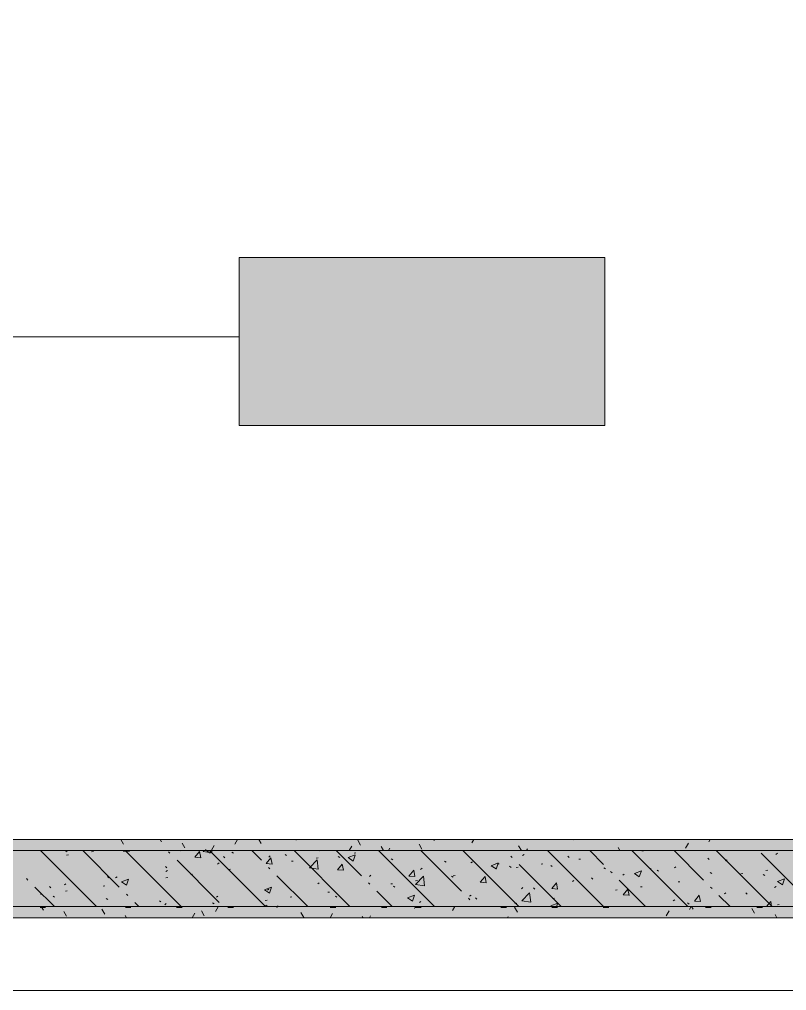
# Model space of a CAD drawing. Header units: millimetres. Extents: x -3817 to 677485, y -22715 to 103890.
# Drawn here: x 81436 to 82806, y 16911 to 18646 of the extents above; entities that cross this region are included whole.
import ezdxf

# ---------------------------------------------------------------- set-up
doc = ezdxf.new("R2010")
doc.units = ezdxf.units.MM
doc.layers.add('PDF _Геометрия', color=7, linetype='Continuous', true_color=0x1d1d1d)
doc.layers.add('PDF _Сплошная заливка', color=7, linetype='Continuous', true_color=0xffffff)

msp = doc.modelspace()

# ---------------------------------------------------------------- hatches: boundary and pattern name
at = {"layer": 'PDF _Сплошная заливка', "transparency": 33554559}
for points in [[(83173.3, 17161.4), (83173.3, 17181.3), (81413.3, 17181.3), (81413.3, 17161.4), (83049.3, 17161.4)], [(83049.3, 17061.3), (84441.7, 17061.3), (84441.7, 17161.4), (81293.3, 17161.4), (81293.3, 17061.3)], [(85153.3, 17041.3), (85213.3, 17041.3), (85213.3, 17061.3), (81273.3, 17061.3), (81273.3, 17041.3), (83049.3, 17041.3)]]:
    msp.add_hatch(color=256, dxfattribs=at).paths.add_polyline_path(points)

# ---------------------------------------------------------------- linework, layer by layer
at = {"layer": 'PDF _Геометрия', "color": 9, "lineweight": 9, "true_color": 0xc0c0c0}
msp.add_lwpolyline([(83103.3, 22091.3), (83173.3, 22091.3), (83173.3, 17161.4), (81393.3, 17161.4), (81393.3, 19061.3), (81393.3, 19161.3), (81393.3, 17161.4), (81413.3, 17161.4), (83173.3, 17161.4), (83173.3, 17181.3), (83173.3, 22091.3), (83153.3, 22091.3)], close=True, dxfattribs=at)
for points in [[(79323.3, 17461.3), (81293.3, 17461.3), (81293.3, 17161.4), (81293.3, 17061.3), (84441.7, 17061.3), (84441.7, 17161.4), (83273.3, 17161.4), (83273.3, 19291.3), (84723.3, 19291.3), (84723.3, 17561.3)], [(85213.3, 17061.3), (81293.3, 17061.3), (81293.3, 17461.3), (81273.3, 17461.3), (79323.3, 17461.3), (79323.3, 17441.3), (79323.3, 17061.3), (78923.1, 17061.3)], [(81273.3, 17061.3), (81273.3, 17041.3), (85213.3, 17041.3), (85233.3, 17041.3)]]:
    msp.add_lwpolyline(points, dxfattribs=at)
at = {"layer": 'PDF _Геометрия', "color": 7, "lineweight": 9}
msp.add_lwpolyline([(82481.3, 18220.6), (81828.2, 18220.6), (81828.2, 17920.6), (82481.3, 17920.6)], close=True, dxfattribs=at)
for points in [[(81417.3, 18078.7), (81828.2, 18078.7)], [(83153.3, 17181.3), (81421.3, 17181.3)]]:
    msp.add_lwpolyline(points, dxfattribs=at)
at = {"layer": 'PDF _Геометрия', "color": 253, "lineweight": 9, "true_color": 0x9b9b9b}
for points in [[(81621.5, 17173), (81616.7, 17181.3)], [(81689.6, 17177.1), (81687.1, 17181.3)], [(81731.2, 17166), (81726.2, 17174.7)], [(81783.6, 17170.6), (81778.6, 17161.9)], [(81825, 17181.3), (81820.2, 17173.1)], [(81867.3, 17174.1), (81863.1, 17181.3)], [(81930.6, 17181.3), (81929.9, 17180.2)], [(82029.4, 17169.5), (82024.6, 17161.4)], [(82045, 17171.1), (82039.9, 17179.8)], [(82154.6, 17164.1), (82149.6, 17172.8)], [(82176.9, 17181.3), (82175.6, 17179.1)], [(82247.3, 17181.3), (82243.7, 17175)], [(82332.2, 17161.4), (82327.3, 17169.8)], [(82426.8, 17180.4), (82426.2, 17181.3)], [(82630.5, 17174.4), (82625.5, 17165.7)], [(82669.7, 17181.3), (82667.1, 17176.9)], [(81769.1, 17161.4), (81767.8, 17163.5)], [(82085.8, 17161.4), (82081.6, 17168.7)], [(82097.4, 17165.5), (82095, 17161.4)], [(82191.4, 17161.4), (82191.3, 17161.6)], [(82343.1, 17164.4), (82341.4, 17161.4)], [(82508.2, 17161.4), (82505, 17166.8)], [(81472.5, 17059.9), (81482.5, 17059.9)], [(81478.4, 17055.2), (81474.8, 17061.3)], [(81520, 17044), (81515, 17052.7)], [(81588.1, 17048.1), (81583, 17056.8)], [(81624.9, 17059.9), (81634.9, 17059.9)], [(81716.3, 17059.9), (81726.4, 17059.9)], [(81749.1, 17049.8), (81744.2, 17041.3)], [(81765.8, 17045.1), (81760.7, 17053.8)], [(81790.7, 17061), (81785.7, 17052.3)], [(81807.7, 17059.9), (81817.8, 17059.9)], [(81896.5, 17061.3), (81895.3, 17059.3)], [(81943.5, 17042.1), (81938.4, 17050.8)], [(81994.8, 17048.7), (81990.5, 17041.3)], [(81990.6, 17059.9), (82000.7, 17059.9)], [(82082.1, 17059.9), (82092.1, 17059.9)], [(82142.9, 17061.3), (82141.1, 17058.2)], [(82143, 17059.9), (82153.1, 17059.9)], [(82213.3, 17061.3), (82209.1, 17054.2)], [(82295.4, 17059.9), (82305.5, 17059.9)], [(82325.3, 17051.4), (82320.2, 17060.1)], [(82386.9, 17059.9), (82396.9, 17059.9)], [(82478.3, 17059.9), (82488.4, 17059.9)], [(82595.9, 17053.6), (82590.9, 17044.9)], [(82635.6, 17061.3), (82632.5, 17056.1)], [(82639, 17056.6), (82636.3, 17061.3)], [(82661.2, 17059.9), (82671.2, 17059.9)], [(82707.1, 17060.7), (82706.7, 17061.3)], [(82748.7, 17049.5), (82743.7, 17058.2)], [(82752.6, 17059.9), (82762.7, 17059.9)], [(81627.2, 17041.3), (81624.7, 17045.7)], [(82049.5, 17041.3), (82048.1, 17043.8)], [(82062.8, 17044.6), (82060.9, 17041.3)], [(82308.6, 17043.5), (82307.3, 17041.3)], [(82788.6, 17041.3), (82785.3, 17047.1)], [(82800, 17041.4), (82800, 17041.3)]]:
    msp.add_lwpolyline(points, dxfattribs=at)
at = {"layer": 'PDF _Геометрия', "color": 252, "lineweight": 9, "true_color": 0x878787}
for points in [[(81573.5, 17061.3), (81473.5, 17161.4)], [(81518.3, 17159.2), (81521, 17161.2)], [(81519.9, 17153.4), (81523.3, 17153.8)], [(81614.1, 17096.2), (81549, 17161.4)], [(81564.4, 17159.3), (81567.8, 17159.7)], [(81631.9, 17159.6), (81621.2, 17160.5), (81621.9, 17161.4)], [(81724.4, 17061.3), (81624.4, 17161.4)], [(81631.9, 17159.5), (81631.5, 17161.4)], [(81704.6, 17156.6), (81702.1, 17159.1)], [(81722.3, 17161.4), (81723.1, 17160.8)], [(81759.4, 17148.5), (81748.8, 17149.4), (81757.3, 17159.6)], [(81759.4, 17148.4), (81757.3, 17159.5)], [(81779.6, 17157.4), (81763.8, 17159.9), (81765.2, 17161.4)], [(81769.8, 17161.4), (81776.3, 17156.9)], [(81875.2, 17061.3), (81775.2, 17161.4)], [(81776.3, 17156.9), (81777.8, 17161.4)], [(81779.6, 17157.4), (81779.2, 17161.4)], [(81815.2, 17158.6), (81818, 17156.8)], [(81868, 17144), (81850.7, 17161.4)], [(81910.1, 17154.6), (81912.9, 17152.8)], [(82026.1, 17061.3), (81926.1, 17161.4)], [(81970.7, 17161.2), (81971, 17161.4)], [(82046.6, 17116.4), (82001.6, 17161.4)], [(82031.9, 17142.7), (82023, 17148.7), (82035.5, 17153.5)], [(82031.9, 17142.6), (82035.5, 17153.4)], [(82033.3, 17157), (82036.6, 17157.4)], [(82177, 17061.3), (82077, 17161.4)], [(82225.1, 17088.7), (82152.4, 17161.4)], [(82327.8, 17061.3), (82227.8, 17161.4)], [(82334.3, 17152.5), (82337, 17154.6)], [(82478.7, 17061.3), (82378.7, 17161.4)], [(82479.1, 17136.5), (82454.2, 17161.4)], [(82629.6, 17061.3), (82529.6, 17161.4)], [(82547.1, 17160.7), (82550.4, 17161.1)], [(82657.6, 17108.8), (82605.1, 17161.4)], [(82780.4, 17061.3), (82680.4, 17161.4)], [(82836.1, 17081.2), (82760.7, 17156.6)], [(82786.7, 17154.5), (82789.4, 17156.5)], [(81792.6, 17068.6), (81717.2, 17144)], [(81789.6, 17137.3), (81792.3, 17139.3)], [(81800.2, 17150.7), (81802.7, 17148.5)], [(81886.9, 17137.3), (81876.3, 17138.2), (81884.9, 17148.4)], [(81880.9, 17149.8), (81883.6, 17151.8)], [(81886.9, 17137.2), (81884.9, 17148.4)], [(81921.4, 17142.3), (81924.8, 17142.7)], [(81969.4, 17128), (81953.5, 17130.5), (81967.4, 17144.9)], [(81965.9, 17148.1), (81969.3, 17148.6)], [(81969.4, 17127.9), (81967.4, 17144.8)], [(82014.4, 17126.1), (82003.8, 17127.1), (82012.4, 17137.3)], [(82005, 17150.6), (82007.8, 17148.8)], [(82014.5, 17126.1), (82012.4, 17137.2)], [(82099.9, 17146.6), (82102.7, 17144.8)], [(82194.8, 17142.6), (82197.7, 17140.8)], [(82242, 17139.2), (82244.7, 17141.2)], [(82287.4, 17128.5), (82278.5, 17134.4), (82291, 17139.2)], [(82287.4, 17128.4), (82291, 17139.1)], [(82289.7, 17138.6), (82292.6, 17136.8)], [(82315.6, 17149), (82313.1, 17151.6)], [(82403.3, 17061.3), (82328.2, 17136.5)], [(82367.4, 17137), (82370.8, 17137.5)], [(82415, 17151.4), (82417.5, 17149.2)], [(82434.8, 17145.9), (82438.1, 17146.3)], [(82665, 17148), (82667.5, 17145.7)], [(82696.9, 17143.1), (82699.6, 17145.1)], [(81696.5, 17132.9), (81699, 17130.7)], [(81697.3, 17123.9), (81699.9, 17126)], [(81741.8, 17118.6), (81745.1, 17119.1)], [(81809.1, 17127.5), (81812.5, 17127.9)], [(81883.1, 17128.9), (81880.6, 17131.4)], [(82060.9, 17115.3), (82063.6, 17117.3)], [(82142, 17115), (82131.3, 17115.9), (82139.9, 17126.1)], [(82142, 17114.9), (82139.9, 17126.1)], [(82152.2, 17127.8), (82154.9, 17129.9)], [(82311.3, 17133.6), (82313.8, 17131.4)], [(82322.9, 17131.2), (82326.3, 17131.6)], [(82384.7, 17134.6), (82387.5, 17132.8)], [(82479.6, 17130.5), (82482.4, 17128.7)], [(82494.1, 17121.4), (82491.6, 17123.9)], [(82513.3, 17117.2), (82515.9, 17119.3)], [(82542.9, 17114.2), (82534.1, 17120.2), (82546.5, 17125)], [(82542.9, 17114.2), (82546.5, 17124.9)], [(82561.3, 17130.2), (82563.8, 17127.9)], [(82574.5, 17126.5), (82577.3, 17124.7)], [(82605.6, 17130.6), (82608.3, 17132.6)], [(82669.4, 17122.5), (82672.2, 17120.7)], [(82724.4, 17120.1), (82727.8, 17120.5)], [(82764.3, 17118.5), (82767.1, 17116.7)], [(82768.9, 17125.9), (82772.3, 17126.4)], [(81450.6, 17108.8), (81448.1, 17111.3)], [(81516.2, 17100), (81518.8, 17102.1)], [(81592.8, 17115.1), (81595.3, 17112.9)], [(81607.5, 17112.5), (81610.1, 17114.6)], [(81626.9, 17099.6), (81618.1, 17105.6), (81630.5, 17110.3)], [(81627, 17099.5), (81630.6, 17110.3)], [(81697.3, 17112.8), (81700.6, 17113.2)], [(81950.7, 17061.3), (81895.7, 17116.4)], [(81968.6, 17102), (81971.2, 17104)], [(82061.7, 17101.3), (82059.1, 17103.8)], [(82098.8, 17101.7), (82102.1, 17102.1)], [(82159.1, 17098.6), (82143.3, 17101), (82157.2, 17115.5)], [(82143.3, 17107.5), (82146.6, 17108)], [(82159.1, 17098.5), (82157.2, 17115.4)], [(82207.6, 17115.8), (82210.1, 17113.6)], [(82210.6, 17116.4), (82214, 17116.8)], [(82269.5, 17103.8), (82258.9, 17104.8), (82267.4, 17115)], [(82269.5, 17103.8), (82267.5, 17114.9)], [(82397, 17092.7), (82386.4, 17093.6), (82395, 17103.8)], [(82397, 17092.6), (82395, 17103.7)], [(82423.5, 17105.9), (82426.1, 17107.9)], [(82457.6, 17112.4), (82460.1, 17110.1)], [(82554.2, 17061.3), (82506.7, 17108.8)], [(82612.1, 17105.3), (82615.5, 17105.7)], [(82798.4, 17100), (82789.6, 17106), (82802, 17110.7)], [(82798.4, 17099.9), (82802, 17110.7)], [(81498.1, 17061.3), (81463.2, 17096.2)], [(81473.2, 17083.3), (81476.5, 17083.7)], [(81489.1, 17097.3), (81491.6, 17095.1)], [(81517.7, 17089.1), (81521, 17089.6)], [(81585, 17098), (81588.3, 17098.4)], [(81629.2, 17081.2), (81626.7, 17083.7)], [(81882.5, 17085.4), (81873.6, 17091.3), (81886.1, 17096.1)], [(81878.7, 17090.6), (81881.4, 17092.6)], [(81882.5, 17085.3), (81886.1, 17096)], [(81986.5, 17086.9), (81989.8, 17087.3)], [(82101.6, 17061.3), (82074.2, 17088.7)], [(82103.9, 17098), (82106.4, 17095.8)], [(82332.2, 17093.3), (82334.8, 17095.4)], [(82348.9, 17069.1), (82333.1, 17071.6), (82346.9, 17086)], [(82348.9, 17069.1), (82346.9, 17086)], [(82353.9, 17094.6), (82356.4, 17092.3)], [(82500.3, 17090.6), (82503.6, 17091)], [(82524.6, 17081.5), (82513.9, 17082.4), (82522.5, 17092.7)], [(82524.6, 17081.4), (82522.5, 17092.6)], [(82544.8, 17096.4), (82548.1, 17096.9)], [(82672.7, 17093.7), (82670.2, 17096.2)], [(82694.8, 17083.9), (82697.4, 17085.9)], [(82732.9, 17085.8), (82735.4, 17083.5)], [(82784.6, 17095.3), (82787.2, 17097.3)], [(81495.8, 17079.8), (81498.6, 17078)], [(81590.7, 17075.8), (81593.6, 17074)], [(81649, 17061.3), (81641.7, 17068.6)], [(81685.6, 17071.8), (81688.5, 17070)], [(81695.1, 17064.7), (81697.8, 17066.8)], [(81780.6, 17067.8), (81783.4, 17066)], [(81787.5, 17078.1), (81790.1, 17080.1)], [(81874.7, 17072.2), (81878, 17072.6)], [(81919.2, 17078), (81922.5, 17078.5)], [(82000.3, 17080.2), (82002.7, 17078)], [(82138, 17071.1), (82129.1, 17077.1), (82141.6, 17081.9)], [(82138, 17071.1), (82141.6, 17081.8)], [(82150, 17068.6), (82152.7, 17070.7)], [(82240.2, 17073.6), (82237.7, 17076.1)], [(82239.8, 17080), (82242.5, 17082)], [(82250.2, 17076.8), (82252.7, 17074.5)], [(82320.7, 17066.9), (82324, 17067.3)], [(82386.9, 17061.3), (82384.7, 17062.9), (82397.1, 17067.6)], [(82388, 17075.8), (82391.3, 17076.2)], [(82395, 17061.3), (82397.1, 17067.6)], [(82603.5, 17071.4), (82606.1, 17073.4)], [(82629.2, 17068), (82631.7, 17065.7)], [(82652.1, 17070.4), (82641.5, 17071.3), (82650, 17081.5)], [(82652.1, 17070.3), (82650, 17081.4)], [(82705.1, 17061.3), (82685.2, 17081.2)], [(82770, 17061.3), (82777.6, 17070.3)], [(82779.2, 17061.3), (82777.6, 17070.3)], [(81875.5, 17063.7), (81878.3, 17061.9)], [(81896.6, 17062.4), (81897.7, 17061.3)], [(82278.5, 17061.3), (82279.5, 17061.5)], [(82789.5, 17064.7), (82792.8, 17065.1)]]:
    msp.add_lwpolyline(points, dxfattribs=at)
at = {"layer": 'PDF _Геометрия', "color": 253, "lineweight": 9, "true_color": 0xaaaaaa}
msp.add_lwpolyline([(80108.8, 16911.4), (81843.3, 16911.4), (84343.3, 16911.4)], dxfattribs=at)
at = {"layer": 'PDF _Сплошная заливка', "lineweight": 9, "transparency": 33554559}
msp.add_solid([(82481.3, 18220.6), (81828.2, 18220.6), (82481.3, 17920.6), (81828.2, 17920.6)], dxfattribs=at)

doc.saveas('drawing.dxf')
